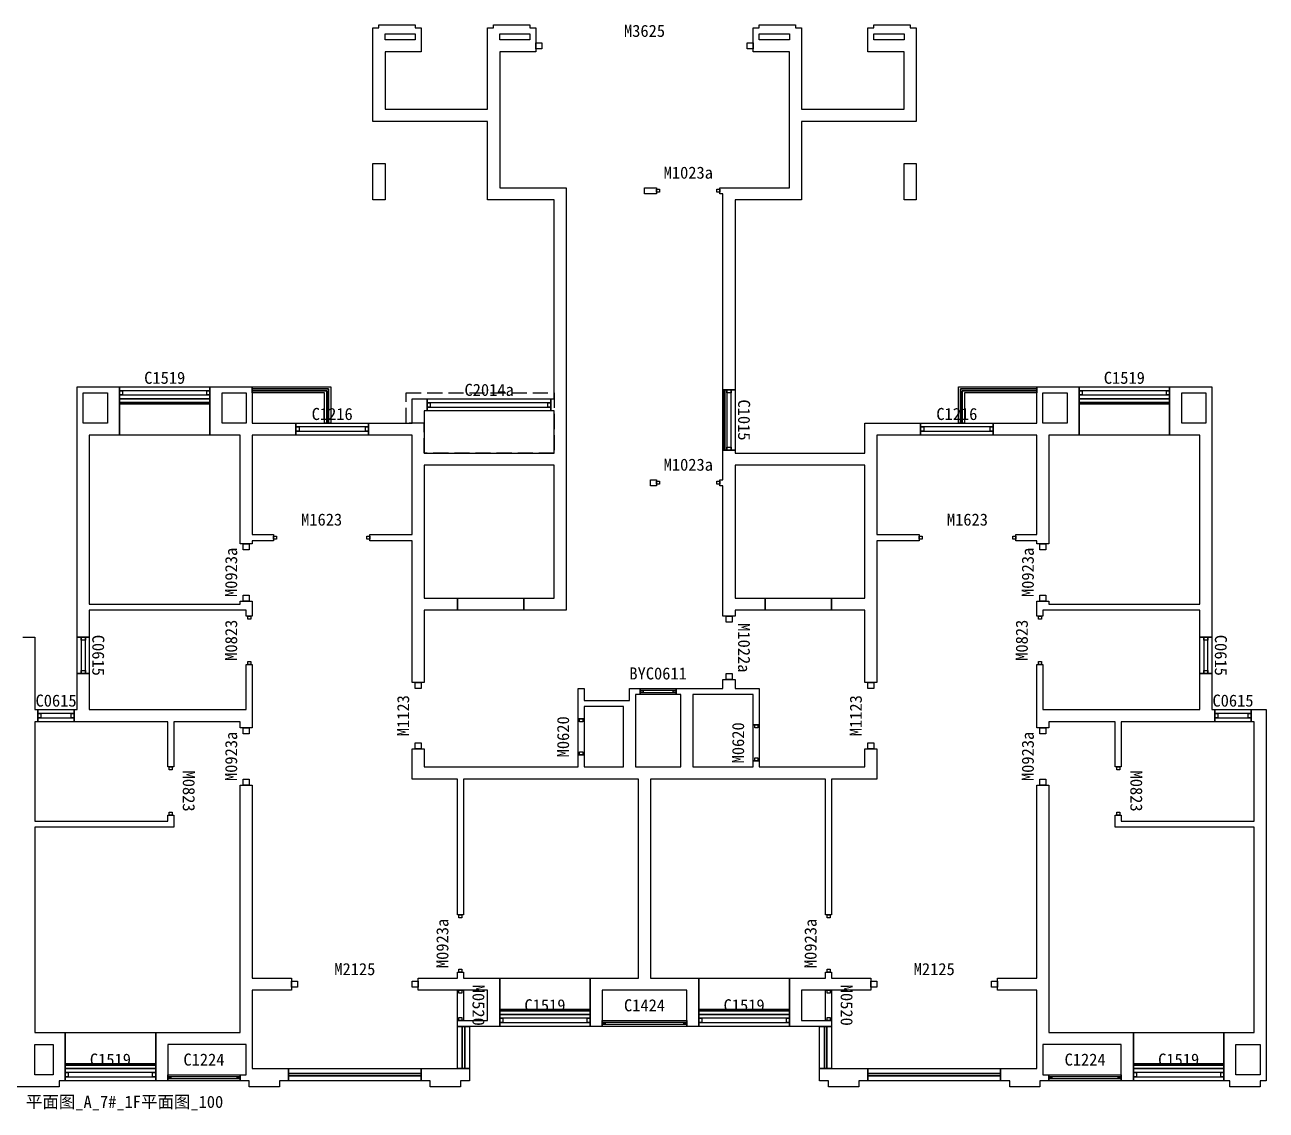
# Model space of a CAD drawing. Extents: x -300 to 40800, y -588 to 17400.
# Drawn here: x 20232 to 40800, y -588 to 17400 of the extents above; entities that cross this region are included whole.
import ezdxf
from ezdxf.enums import TextEntityAlignment as Align

# ---------------------------------------------------------------- set-up
doc = ezdxf.new("R2010")
doc.units = 0
doc.header["$LTSCALE"] = 1000
doc.header["$MEASUREMENT"] = 0
doc.linetypes.add('DASH', pattern=[0.35, 0.25, -0.1])
doc.layers.get('DEFPOINTS').update_dxf_attribs({"color": 8, "linetype": 'CONTINUOUS'})
for name, color, linetype in [('AE-FLOR', 151, 'CONTINUOUS'), ('AE-HDWR', 8, 'CONTINUOUS'), ('AE-WALL', 255, 'CONTINUOUS'), ('AE-WIND', 11, 'CONTINUOUS')]:
    doc.layers.add(name, color=color, linetype=linetype)
doc.styles.get("Standard").update_dxf_attribs({"font": 'Stfangso_1.ttf', "width": 0.7})

msp = doc.modelspace()

# ---------------------------------------------------------------- linework, layer by layer
at = {"layer": 'AE-FLOR', "linetype": 'Continuous'}
for points in [[(21800, 11400), (23300, 11400), (23300, 11335), (21800, 11335)], [(21800, 11400), (23300, 11400), (23300, 11335), (21800, 11335)], [(21800, 11400), (23300, 11400), (23300, 11335), (21800, 11335)], [(21800, 11400), (23300, 11400), (23300, 11335), (21800, 11335)], [(21800, 11400), (23300, 11400), (23300, 11335), (21800, 11335)], [(25265, 11365), (24000, 11365), (24000, 11400), (25300, 11400), (25300, 10800), (25265, 10800)], [(25265, 11365), (24000, 11365), (24000, 11400), (25300, 11400), (25300, 10800), (25265, 10800)], [(25265, 11365), (24000, 11365), (24000, 11400), (25300, 11400), (25300, 10800), (25265, 10800)], [(25265, 11365), (24000, 11365), (24000, 11400), (25300, 11400), (25300, 10800), (25265, 10800)], [(25265, 11365), (24000, 11365), (24000, 11400), (25300, 11400), (25300, 10800), (25265, 10800)], [(25200, 11300), (24000, 11300), (24000, 11335), (25235, 11335), (25235, 10800), (25200, 10800)], [(25200, 11300), (24000, 11300), (24000, 11335), (25235, 11335), (25235, 10800), (25200, 10800)], [(25200, 11300), (24000, 11300), (24000, 11335), (25235, 11335), (25235, 10800), (25200, 10800)], [(25200, 11300), (24000, 11300), (24000, 11335), (25235, 11335), (25235, 10800), (25200, 10800)], [(25200, 11300), (24000, 11300), (24000, 11335), (25235, 11335), (25235, 10800), (25200, 10800)], [(31800, 11350), (31810, 11350), (31810, 10350), (31800, 10350)], [(31830, 11350), (31865, 11350), (31865, 10350), (31830, 10350)], [(31935, 11350), (32000, 11350), (32000, 10350), (31935, 10350)], [(35700, 11400), (37000, 11400), (37000, 11365), (35735, 11365), (35735, 10800), (35700, 10800)], [(35700, 11400), (37000, 11400), (37000, 11365), (35735, 11365), (35735, 10800), (35700, 10800)], [(35700, 11400), (37000, 11400), (37000, 11365), (35735, 11365), (35735, 10800), (35700, 10800)], [(35700, 11400), (37000, 11400), (37000, 11365), (35735, 11365), (35735, 10800), (35700, 10800)], [(35700, 11400), (37000, 11400), (37000, 11365), (35735, 11365), (35735, 10800), (35700, 10800)], [(35765, 11335), (37000, 11335), (37000, 11300), (35800, 11300), (35800, 10800), (35765, 10800)], [(35765, 11335), (37000, 11335), (37000, 11300), (35800, 11300), (35800, 10800), (35765, 10800)], [(35765, 11335), (37000, 11335), (37000, 11300), (35800, 11300), (35800, 10800), (35765, 10800)], [(35765, 11335), (37000, 11335), (37000, 11300), (35800, 11300), (35800, 10800), (35765, 10800)], [(35765, 11335), (37000, 11335), (37000, 11300), (35800, 11300), (35800, 10800), (35765, 10800)], [(37700, 11400), (39200, 11400), (39200, 11335), (37700, 11335)], [(37700, 11400), (39200, 11400), (39200, 11335), (37700, 11335)], [(37700, 11400), (39200, 11400), (39200, 11335), (37700, 11335)], [(37700, 11400), (39200, 11400), (39200, 11335), (37700, 11335)], [(37700, 11400), (39200, 11400), (39200, 11335), (37700, 11335)], [(21800, 11265), (23300, 11265), (23300, 11200), (21800, 11200)], [(21800, 11265), (23300, 11265), (23300, 11200), (21800, 11200)], [(21800, 11265), (23300, 11265), (23300, 11200), (21800, 11200)], [(21800, 11265), (23300, 11265), (23300, 11200), (21800, 11200)], [(21800, 11265), (23300, 11265), (23300, 11200), (21800, 11200)], [(21800, 11200), (23300, 11200), (23300, 11140), (21800, 11140)], [(21800, 11200), (23300, 11200), (23300, 11140), (21800, 11140)], [(21800, 11200), (23300, 11200), (23300, 11140), (21800, 11140)], [(21800, 11200), (23300, 11200), (23300, 11140), (21800, 11140)], [(21800, 11200), (23300, 11200), (23300, 11140), (21800, 11140)], [(21800, 11120), (23300, 11120), (23300, 10600), (21800, 10600)], [(21800, 11120), (23300, 11120), (23300, 10600), (21800, 10600)], [(21800, 11120), (23300, 11120), (23300, 10600), (21800, 10600)], [(21800, 11120), (23300, 11120), (23300, 10600), (21800, 10600)], [(21800, 11120), (23300, 11120), (23300, 10600), (21800, 10600)], [(26900, 11200), (28950, 11200), (28950, 11135), (26900, 11135)], [(37700, 11265), (39200, 11265), (39200, 11200), (37700, 11200)], [(37700, 11265), (39200, 11265), (39200, 11200), (37700, 11200)], [(37700, 11265), (39200, 11265), (39200, 11200), (37700, 11200)], [(37700, 11265), (39200, 11265), (39200, 11200), (37700, 11200)], [(37700, 11265), (39200, 11265), (39200, 11200), (37700, 11200)], [(37700, 11200), (39200, 11200), (39200, 11140), (37700, 11140)], [(37700, 11200), (39200, 11200), (39200, 11140), (37700, 11140)], [(37700, 11200), (39200, 11200), (39200, 11140), (37700, 11140)], [(37700, 11200), (39200, 11200), (39200, 11140), (37700, 11140)], [(37700, 11200), (39200, 11200), (39200, 11140), (37700, 11140)], [(37700, 11120), (39200, 11120), (39200, 10600), (37700, 10600)], [(37700, 11120), (39200, 11120), (39200, 10600), (37700, 10600)], [(37700, 11120), (39200, 11120), (39200, 10600), (37700, 10600)], [(37700, 11120), (39200, 11120), (39200, 10600), (37700, 10600)], [(37700, 11120), (39200, 11120), (39200, 10600), (37700, 10600)], [(26900, 11065), (28950, 11065), (28950, 11000), (26900, 11000)], [(24725, 10800), (25925, 10800), (25925, 10735), (24725, 10735)], [(35075, 10800), (36275, 10800), (36275, 10735), (35075, 10735)], [(24725, 10665), (25925, 10665), (25925, 10600), (24725, 10600)], [(35075, 10665), (36275, 10665), (36275, 10600), (35075, 10600)], [(27400, 7900), (28500, 7900), (28500, 7700), (27400, 7700)], [(32500, 7900), (33600, 7900), (33600, 7700), (32500, 7700)], [(21100, 7250), (21165, 7250), (21165, 6650), (21100, 6650)], [(21235, 7250), (21300, 7250), (21300, 6650), (21235, 6650)], [(39700, 7250), (39765, 7250), (39765, 6650), (39700, 6650)], [(39835, 7250), (39900, 7250), (39900, 6650), (39835, 6650)], [(30425, 6400), (31025, 6400), (31025, 6365), (30425, 6365)], [(30425, 6335), (31025, 6335), (31025, 6300), (30425, 6300)], [(20450, 6050), (21050, 6050), (21050, 5985), (20450, 5985)], [(39950, 6050), (40550, 6050), (40550, 5985), (39950, 5985)], [(20450, 5915), (21050, 5915), (21050, 5850), (20450, 5850)], [(29400, 5900), (29500, 5900), (29500, 5300), (29400, 5300)], [(32300, 5800), (32400, 5800), (32400, 5200), (32300, 5200)], [(39950, 5915), (40550, 5915), (40550, 5850), (39950, 5850)], [(28100, 1600), (29600, 1600), (29600, 1080), (28100, 1080)], [(28100, 1600), (29600, 1600), (29600, 1080), (28100, 1080)], [(28100, 1600), (29600, 1600), (29600, 1080), (28100, 1080)], [(28100, 1600), (29600, 1600), (29600, 1080), (28100, 1080)], [(28100, 1600), (29600, 1600), (29600, 1080), (28100, 1080)], [(31400, 1600), (32900, 1600), (32900, 1080), (31400, 1080)], [(31400, 1600), (32900, 1600), (32900, 1080), (31400, 1080)], [(31400, 1600), (32900, 1600), (32900, 1080), (31400, 1080)], [(31400, 1600), (32900, 1600), (32900, 1080), (31400, 1080)], [(31400, 1600), (32900, 1600), (32900, 1080), (31400, 1080)], [(27400, 1400), (27500, 1400), (27500, 900), (27400, 900)], [(33500, 1400), (33600, 1400), (33600, 900), (33500, 900)], [(28100, 1060), (29600, 1060), (29600, 1000), (28100, 1000)], [(28100, 1060), (29600, 1060), (29600, 1000), (28100, 1000)], [(28100, 1060), (29600, 1060), (29600, 1000), (28100, 1000)], [(28100, 1060), (29600, 1060), (29600, 1000), (28100, 1000)], [(28100, 1060), (29600, 1060), (29600, 1000), (28100, 1000)], [(31400, 1060), (32900, 1060), (32900, 1000), (31400, 1000)], [(31400, 1060), (32900, 1060), (32900, 1000), (31400, 1000)], [(31400, 1060), (32900, 1060), (32900, 1000), (31400, 1000)], [(31400, 1060), (32900, 1060), (32900, 1000), (31400, 1000)], [(31400, 1060), (32900, 1060), (32900, 1000), (31400, 1000)], [(28100, 1000), (29600, 1000), (29600, 935), (28100, 935)], [(28100, 1000), (29600, 1000), (29600, 935), (28100, 935)], [(28100, 1000), (29600, 1000), (29600, 935), (28100, 935)], [(28100, 1000), (29600, 1000), (29600, 935), (28100, 935)], [(28100, 1000), (29600, 1000), (29600, 935), (28100, 935)], [(28100, 865), (29600, 865), (29600, 800), (28100, 800)], [(28100, 865), (29600, 865), (29600, 800), (28100, 800)], [(28100, 865), (29600, 865), (29600, 800), (28100, 800)], [(28100, 865), (29600, 865), (29600, 800), (28100, 800)], [(28100, 865), (29600, 865), (29600, 800), (28100, 800)], [(29800, 900), (31200, 900), (31200, 865), (29800, 865)], [(29800, 900), (31200, 900), (31200, 865), (29800, 865)], [(29800, 900), (31200, 900), (31200, 865), (29800, 865)], [(29800, 900), (31200, 900), (31200, 865), (29800, 865)], [(29800, 900), (31200, 900), (31200, 865), (29800, 865)], [(29800, 835), (31200, 835), (31200, 800), (29800, 800)], [(29800, 835), (31200, 835), (31200, 800), (29800, 800)], [(29800, 835), (31200, 835), (31200, 800), (29800, 800)], [(29800, 835), (31200, 835), (31200, 800), (29800, 800)], [(29800, 835), (31200, 835), (31200, 800), (29800, 800)], [(31400, 1000), (32900, 1000), (32900, 935), (31400, 935)], [(31400, 1000), (32900, 1000), (32900, 935), (31400, 935)], [(31400, 1000), (32900, 1000), (32900, 935), (31400, 935)], [(31400, 1000), (32900, 1000), (32900, 935), (31400, 935)], [(31400, 1000), (32900, 1000), (32900, 935), (31400, 935)], [(31400, 865), (32900, 865), (32900, 800), (31400, 800)], [(31400, 865), (32900, 865), (32900, 800), (31400, 800)], [(31400, 865), (32900, 865), (32900, 800), (31400, 800)], [(31400, 865), (32900, 865), (32900, 800), (31400, 800)], [(31400, 865), (32900, 865), (32900, 800), (31400, 800)], [(20900, 700), (22400, 700), (22400, 180), (20900, 180)], [(20900, 700), (22400, 700), (22400, 180), (20900, 180)], [(20900, 700), (22400, 700), (22400, 180), (20900, 180)], [(20900, 700), (22400, 700), (22400, 180), (20900, 180)], [(20900, 700), (22400, 700), (22400, 180), (20900, 180)], [(27400, 800), (27480, 800), (27480, 100), (27400, 100)], [(27400, 800), (27480, 800), (27480, 100), (27400, 100)], [(27520, 800), (27600, 800), (27600, 100), (27520, 100)], [(27520, 800), (27600, 800), (27600, 100), (27520, 100)], [(33400, 800), (33480, 800), (33480, 100), (33400, 100)], [(33400, 800), (33480, 800), (33480, 100), (33400, 100)], [(33520, 800), (33600, 800), (33600, 100), (33520, 100)], [(33520, 800), (33600, 800), (33600, 100), (33520, 100)], [(38600, 700), (40100, 700), (40100, 180), (38600, 180)], [(38600, 700), (40100, 700), (40100, 180), (38600, 180)], [(38600, 700), (40100, 700), (40100, 180), (38600, 180)], [(38600, 700), (40100, 700), (40100, 180), (38600, 180)], [(38600, 700), (40100, 700), (40100, 180), (38600, 180)], [(20900, 160), (22400, 160), (22400, 100), (20900, 100)], [(20900, 160), (22400, 160), (22400, 100), (20900, 100)], [(20900, 160), (22400, 160), (22400, 100), (20900, 100)], [(20900, 160), (22400, 160), (22400, 100), (20900, 100)], [(20900, 160), (22400, 160), (22400, 100), (20900, 100)], [(20900, 100), (22400, 100), (22400, 35), (20900, 35)], [(20900, 100), (22400, 100), (22400, 35), (20900, 35)], [(20900, 100), (22400, 100), (22400, 35), (20900, 35)], [(20900, 100), (22400, 100), (22400, 35), (20900, 35)], [(20900, 100), (22400, 100), (22400, 35), (20900, 35)], [(22600, 0), (23800, 0), (23800, -35), (22600, -35)], [(22600, 0), (23800, 0), (23800, -35), (22600, -35)], [(22600, 0), (23800, 0), (23800, -35), (22600, -35)], [(22600, 0), (23800, 0), (23800, -35), (22600, -35)], [(22600, 0), (23800, 0), (23800, -35), (22600, -35)], [(24600, 100), (26800, 100), (26800, 20), (24600, 20)], [(24600, 100), (26800, 100), (26800, 20), (24600, 20)], [(24600, 100), (26800, 100), (26800, 20), (24600, 20)], [(24600, 100), (26800, 100), (26800, 20), (24600, 20)], [(24600, 100), (26800, 100), (26800, 20), (24600, 20)], [(34200, 100), (36400, 100), (36400, 20), (34200, 20)], [(34200, 100), (36400, 100), (36400, 20), (34200, 20)], [(34200, 100), (36400, 100), (36400, 20), (34200, 20)], [(34200, 100), (36400, 100), (36400, 20), (34200, 20)], [(34200, 100), (36400, 100), (36400, 20), (34200, 20)], [(37200, 0), (38400, 0), (38400, -35), (37200, -35)], [(37200, 0), (38400, 0), (38400, -35), (37200, -35)], [(37200, 0), (38400, 0), (38400, -35), (37200, -35)], [(37200, 0), (38400, 0), (38400, -35), (37200, -35)], [(37200, 0), (38400, 0), (38400, -35), (37200, -35)], [(38600, 160), (40100, 160), (40100, 100), (38600, 100)], [(38600, 160), (40100, 160), (40100, 100), (38600, 100)], [(38600, 160), (40100, 160), (40100, 100), (38600, 100)], [(38600, 160), (40100, 160), (40100, 100), (38600, 100)], [(38600, 160), (40100, 160), (40100, 100), (38600, 100)], [(38600, 100), (40100, 100), (40100, 35), (38600, 35)], [(38600, 100), (40100, 100), (40100, 35), (38600, 35)], [(38600, 100), (40100, 100), (40100, 35), (38600, 35)], [(38600, 100), (40100, 100), (40100, 35), (38600, 35)], [(38600, 100), (40100, 100), (40100, 35), (38600, 35)], [(20900, -35), (22400, -35), (22400, -100), (20900, -100)], [(20900, -35), (22400, -35), (22400, -100), (20900, -100)], [(20900, -35), (22400, -35), (22400, -100), (20900, -100)], [(20900, -35), (22400, -35), (22400, -100), (20900, -100)], [(20900, -35), (22400, -35), (22400, -100), (20900, -100)], [(22600, -65), (23800, -65), (23800, -100), (22600, -100)], [(22600, -65), (23800, -65), (23800, -100), (22600, -100)], [(22600, -65), (23800, -65), (23800, -100), (22600, -100)], [(22600, -65), (23800, -65), (23800, -100), (22600, -100)], [(22600, -65), (23800, -65), (23800, -100), (22600, -100)], [(24600, -20), (26800, -20), (26800, -100), (24600, -100)], [(24600, -20), (26800, -20), (26800, -100), (24600, -100)], [(24600, -20), (26800, -20), (26800, -100), (24600, -100)], [(24600, -20), (26800, -20), (26800, -100), (24600, -100)], [(24600, -20), (26800, -20), (26800, -100), (24600, -100)], [(34200, -20), (36400, -20), (36400, -100), (34200, -100)], [(34200, -20), (36400, -20), (36400, -100), (34200, -100)], [(34200, -20), (36400, -20), (36400, -100), (34200, -100)], [(34200, -20), (36400, -20), (36400, -100), (34200, -100)], [(34200, -20), (36400, -20), (36400, -100), (34200, -100)], [(37200, -65), (38400, -65), (38400, -100), (37200, -100)], [(37200, -65), (38400, -65), (38400, -100), (37200, -100)], [(37200, -65), (38400, -65), (38400, -100), (37200, -100)], [(37200, -65), (38400, -65), (38400, -100), (37200, -100)], [(37200, -65), (38400, -65), (38400, -100), (37200, -100)], [(38600, -35), (40100, -35), (40100, -100), (38600, -100)], [(38600, -35), (40100, -35), (40100, -100), (38600, -100)], [(38600, -35), (40100, -35), (40100, -100), (38600, -100)], [(38600, -35), (40100, -35), (40100, -100), (38600, -100)], [(38600, -35), (40100, -35), (40100, -100), (38600, -100)]]:
    msp.add_lwpolyline(points, close=True, dxfattribs=at)
at = {"layer": 'AE-FLOR', "linetype": 'DASH'}
msp.add_lwpolyline([(26850, 10800), (26550, 10800), (26550, 11300), (29000, 11300), (29000, 10300), (26850, 10300)], close=True, dxfattribs=at)
msp.add_lwpolyline([(26850, 10800), (26550, 10800), (26550, 11300), (29000, 11300), (29000, 10300), (26850, 10300)], close=True, dxfattribs=at)
msp.add_lwpolyline([(26850, 10800), (26550, 10800), (26550, 11300), (29000, 11300), (29000, 10300), (26850, 10300)], close=True, dxfattribs=at)
msp.add_lwpolyline([(26850, 10800), (26550, 10800), (26550, 11300), (29000, 11300), (29000, 10300), (26850, 10300)], close=True, dxfattribs=at)
msp.add_lwpolyline([(26850, 10800), (26550, 10800), (26550, 11300), (29000, 11300), (29000, 10300), (26850, 10300)], close=True, dxfattribs=at)
msp.add_lwpolyline([(26850, 10800), (26550, 10800), (26550, 11300), (29000, 11300), (29000, 10300), (26850, 10300)], close=True, dxfattribs=at)
at = {"layer": 'AE-HDWR', "linetype": 'Continuous'}
for points in [[(25235, 11335), (24000, 11335), (24000, 11365), (25265, 11365), (25265, 10800), (25235, 10800)], [(31810, 11350), (31830, 11350), (31830, 10350), (31810, 10350)], [(35735, 11365), (37000, 11365), (37000, 11335), (35765, 11335), (35765, 10800), (35735, 10800)], [(21800, 11140), (23300, 11140), (23300, 11120), (21800, 11120)], [(37700, 11140), (39200, 11140), (39200, 11120), (37700, 11120)], [(28100, 1080), (29600, 1080), (29600, 1060), (28100, 1060)], [(31400, 1080), (32900, 1080), (32900, 1060), (31400, 1060)], [(27480, 800), (27520, 800), (27520, 100), (27480, 100)], [(33480, 800), (33520, 800), (33520, 100), (33480, 100)], [(20900, 180), (22400, 180), (22400, 160), (20900, 160)], [(24600, 20), (26800, 20), (26800, -20), (24600, -20)], [(34200, 20), (36400, 20), (36400, -20), (34200, -20)], [(38600, 180), (40100, 180), (40100, 160), (38600, 160)]]:
    msp.add_lwpolyline(points, close=True, dxfattribs=at)
at = {"layer": 'AE-WALL', "linetype": 'Continuous'}
for points in [[(26650, 8850), (25950, 8850), (25950, 8950), (26650, 8950), (26650, 10600), (25925, 10600), (25925, 10800), (26650, 10800), (26650, 11200), (26900, 11200), (26900, 11000), (26850, 11000), (26850, 10300), (29000, 10300), (29000, 11000), (28950, 11000), (28950, 11200), (29000, 11200), (29000, 14500), (27900, 14500), (27900, 15800), (26000, 15800), (26000, 17350), (26100, 17350), (26100, 17400), (26700, 17400), (26700, 17350), (26800, 17350), (26800, 16950), (26200, 16950), (26200, 16000), (27900, 16000), (27900, 17350), (28000, 17350), (28000, 17400), (28600, 17400), (28600, 17350), (28700, 17350), (28700, 16950), (28100, 16950), (28100, 14700), (29200, 14700), (29200, 7700), (28500, 7700), (28500, 7900), (29000, 7900), (29000, 10100), (26850, 10100), (26850, 7900), (27400, 7900), (27400, 7700), (26850, 7700), (26850, 6500), (26650, 6500)], [(31800, 14600), (31750, 14600), (31750, 14700), (32900, 14700), (32900, 16950), (32300, 16950), (32300, 17350), (32400, 17350), (32400, 17400), (33000, 17400), (33000, 17350), (33100, 17350), (33100, 16000), (34800, 16000), (34800, 16950), (34200, 16950), (34200, 17350), (34300, 17350), (34300, 17400), (34900, 17400), (34900, 17350), (35000, 17350), (35000, 15800), (33100, 15800), (33100, 14500), (32000, 14500), (32000, 11350), (31800, 11350)], [(26200, 17250), (26700, 17250), (26700, 17150), (26200, 17150)], [(28100, 17250), (28600, 17250), (28600, 17150), (28100, 17150)], [(32400, 17250), (32900, 17250), (32900, 17150), (32400, 17150)], [(34300, 17250), (34800, 17250), (34800, 17150), (34300, 17150)], [(26000, 15100), (26200, 15100), (26200, 14500), (26000, 14500)], [(34800, 15100), (35000, 15100), (35000, 14500), (34800, 14500)], [(30500, 14700), (30700, 14700), (30700, 14600), (30500, 14600)], [(21100, 11400), (21800, 11400), (21800, 10600), (21300, 10600), (21300, 7800), (23800, 7800), (23800, 7850), (24000, 7850), (24000, 7600), (23900, 7600), (23900, 7700), (21300, 7700), (21300, 7250), (21100, 7250)], [(23800, 10600), (23300, 10600), (23300, 11400), (24000, 11400), (24000, 10800), (24725, 10800), (24725, 10600), (24000, 10600), (24000, 8950), (24350, 8950), (24350, 8850), (24000, 8850), (24000, 8800), (23800, 8800)], [(37000, 8850), (36650, 8850), (36650, 8950), (37000, 8950), (37000, 10600), (36275, 10600), (36275, 10800), (37000, 10800), (37000, 11400), (37700, 11400), (37700, 10600), (37200, 10600), (37200, 8800), (37000, 8800)], [(39700, 7700), (37100, 7700), (37100, 7600), (37000, 7600), (37000, 7850), (37200, 7850), (37200, 7800), (39700, 7800), (39700, 10600), (39200, 10600), (39200, 11400), (39900, 11400), (39900, 7250), (39700, 7250)], [(21200, 11300), (21600, 11300), (21600, 10800), (21200, 10800)], [(23500, 11300), (23900, 11300), (23900, 10800), (23500, 10800)], [(37100, 11300), (37500, 11300), (37500, 10800), (37100, 10800)], [(39400, 11300), (39800, 11300), (39800, 10800), (39400, 10800)], [(34150, 7700), (33600, 7700), (33600, 7900), (34150, 7900), (34150, 10100), (32000, 10100), (32000, 7900), (32500, 7900), (32500, 7700), (32000, 7700), (32000, 7600), (31800, 7600), (31800, 9760), (31750, 9760), (31750, 9860), (31800, 9860), (31800, 10350), (32000, 10350), (32000, 10300), (34150, 10300), (34150, 10800), (35075, 10800), (35075, 10600), (34350, 10600), (34350, 8950), (35050, 8950), (35050, 8850), (34350, 8850), (34350, 6500), (34150, 6500)], [(30600, 9860), (30700, 9860), (30700, 9760), (30600, 9760)], [(22600, 5850), (21050, 5850), (21050, 6050), (21100, 6050), (21100, 6650), (21300, 6650), (21300, 6050), (23900, 6050), (23900, 6800), (24000, 6800), (24000, 5750), (23800, 5750), (23800, 5850), (22700, 5850), (22700, 5100), (22600, 5100)], [(38300, 5850), (37200, 5850), (37200, 5750), (37000, 5750), (37000, 6800), (37100, 6800), (37100, 6050), (39700, 6050), (39700, 6650), (39900, 6650), (39900, 6050), (39950, 6050), (39950, 5850), (38400, 5850), (38400, 5100), (38300, 5100)], [(31200, 1400), (29800, 1400), (29800, 800), (29600, 800), (29600, 1600), (30400, 1600), (30400, 4900), (27500, 4900), (27500, 2650), (27400, 2650), (27400, 4900), (26650, 4900), (26650, 5400), (26850, 5400), (26850, 5100), (29400, 5100), (29400, 5300), (29500, 5300), (29500, 5100), (30150, 5100), (30150, 6100), (29500, 6100), (29500, 5900), (29400, 5900), (29400, 6400), (29500, 6400), (29500, 6200), (30250, 6200), (30250, 6400), (30425, 6400), (30425, 6300), (30350, 6300), (30350, 5100), (31100, 5100), (31100, 6300), (31025, 6300), (31025, 6400), (31800, 6400), (31800, 6550), (32000, 6550), (32000, 6400), (32400, 6400), (32400, 5800), (32300, 5800), (32300, 6300), (31300, 6300), (31300, 5100), (32300, 5100), (32300, 5200), (32400, 5200), (32400, 5100), (34150, 5100), (34150, 5400), (34350, 5400), (34350, 4900), (33600, 4900), (33600, 2650), (33500, 2650), (33500, 4900), (30600, 4900), (30600, 1600), (31400, 1600), (31400, 800), (31200, 800)], [(40200, -100), (40100, -100), (40100, 700), (40600, 700), (40600, 4100), (38300, 4100), (38300, 4300), (38400, 4300), (38400, 4200), (40600, 4200), (40600, 5850), (40550, 5850), (40550, 6050), (40800, 6050), (40800, -100), (40700, -100), (40700, -200), (40200, -200)], [(23950, -100), (23800, -100), (23800, 0), (23900, 0), (23900, 500), (22600, 500), (22600, -100), (22400, -100), (22400, 700), (23800, 700), (23800, 4800), (24000, 4800), (24000, 1600), (24650, 1600), (24650, 1400), (24000, 1400), (24000, 100), (24600, 100), (24600, -100), (24450, -100), (24450, -200), (23950, -200)], [(36550, -100), (36400, -100), (36400, 100), (37000, 100), (37000, 1400), (36350, 1400), (36350, 1600), (37000, 1600), (37000, 4800), (37200, 4800), (37200, 700), (38600, 700), (38600, -100), (38400, -100), (38400, 500), (37100, 500), (37100, 0), (37200, 0), (37200, -100), (37050, -100), (37050, -200), (36550, -200)], [(27400, 900), (27900, 900), (27900, 1400), (26750, 1400), (26750, 1600), (27400, 1600), (27400, 1700), (27500, 1700), (27500, 1600), (28100, 1600), (28100, 800), (27400, 800)], [(32900, 1600), (33500, 1600), (33500, 1700), (33600, 1700), (33600, 1600), (34250, 1600), (34250, 1400), (33100, 1400), (33100, 900), (33600, 900), (33600, 800), (32900, 800)], [(20400, 500), (20700, 500), (20700, 0), (20400, 0)], [(40300, 500), (40700, 500), (40700, 0), (40300, 0)], [(26950, -100), (26800, -100), (26800, 100), (27600, 100), (27600, -100), (27450, -100), (27450, -200), (26950, -200)], [(33550, -100), (33400, -100), (33400, 100), (34200, 100), (34200, -100), (34050, -100), (34050, -200), (33550, -200)]]:
    msp.add_lwpolyline(points, close=True, dxfattribs=at)
msp.add_lwpolyline([(20200, 7250), (20400, 7250), (20400, 6050), (20450, 6050), (20450, 5850), (20400, 5850), (20400, 4200), (22600, 4200), (22600, 4300), (22700, 4300), (22700, 4100), (20400, 4100), (20400, 700), (20900, 700), (20900, -100), (20800, -100), (20800, -200), (19800, -200)], dxfattribs=at)
at = {"layer": 'AE-WIND', "linetype": 'Continuous'}
for points in [[(21800, 11400), (23300, 11400), (23300, 11335), (21800, 11335)], [(21800, 11400), (23300, 11400), (23300, 11335), (21800, 11335)], [(21800, 11335), (21850, 11335), (21850, 11265), (21800, 11265)], [(21800, 11335), (21850, 11335), (21850, 11265), (21800, 11265)], [(23250, 11335), (23300, 11335), (23300, 11265), (23250, 11265)], [(23250, 11335), (23300, 11335), (23300, 11265), (23250, 11265)], [(31800, 11350), (31865, 11350), (31865, 10350), (31800, 10350)], [(31800, 11350), (31865, 11350), (31865, 10350), (31800, 10350)], [(31865, 11350), (31935, 11350), (31935, 11300), (31865, 11300)], [(31865, 11350), (31935, 11350), (31935, 11300), (31865, 11300)], [(31935, 11350), (32000, 11350), (32000, 10350), (31935, 10350)], [(31935, 11350), (32000, 11350), (32000, 10350), (31935, 10350)], [(37700, 11400), (39200, 11400), (39200, 11335), (37700, 11335)], [(37700, 11400), (39200, 11400), (39200, 11335), (37700, 11335)], [(37700, 11335), (37750, 11335), (37750, 11265), (37700, 11265)], [(37700, 11335), (37750, 11335), (37750, 11265), (37700, 11265)], [(39150, 11335), (39200, 11335), (39200, 11265), (39150, 11265)], [(39150, 11335), (39200, 11335), (39200, 11265), (39150, 11265)], [(21800, 11265), (23300, 11265), (23300, 11200), (21800, 11200)], [(21800, 11265), (23300, 11265), (23300, 11200), (21800, 11200)], [(26900, 11200), (28950, 11200), (28950, 11135), (26900, 11135)], [(26900, 11200), (28950, 11200), (28950, 11135), (26900, 11135)], [(26900, 11135), (26950, 11135), (26950, 11065), (26900, 11065)], [(26900, 11135), (26950, 11135), (26950, 11065), (26900, 11065)], [(28900, 11135), (28950, 11135), (28950, 11065), (28900, 11065)], [(28900, 11135), (28950, 11135), (28950, 11065), (28900, 11065)], [(37700, 11265), (39200, 11265), (39200, 11200), (37700, 11200)], [(37700, 11265), (39200, 11265), (39200, 11200), (37700, 11200)], [(26900, 11065), (28950, 11065), (28950, 11000), (26900, 11000)], [(26900, 11065), (28950, 11065), (28950, 11000), (26900, 11000)], [(24725, 10800), (25925, 10800), (25925, 10735), (24725, 10735)], [(24725, 10800), (25925, 10800), (25925, 10735), (24725, 10735)], [(24725, 10735), (24775, 10735), (24775, 10665), (24725, 10665)], [(24725, 10735), (24775, 10735), (24775, 10665), (24725, 10665)], [(25875, 10735), (25925, 10735), (25925, 10665), (25875, 10665)], [(25875, 10735), (25925, 10735), (25925, 10665), (25875, 10665)], [(35075, 10800), (36275, 10800), (36275, 10735), (35075, 10735)], [(35075, 10800), (36275, 10800), (36275, 10735), (35075, 10735)], [(35075, 10735), (35125, 10735), (35125, 10665), (35075, 10665)], [(35075, 10735), (35125, 10735), (35125, 10665), (35075, 10665)], [(36225, 10735), (36275, 10735), (36275, 10665), (36225, 10665)], [(36225, 10735), (36275, 10735), (36275, 10665), (36225, 10665)], [(24725, 10665), (25925, 10665), (25925, 10600), (24725, 10600)], [(24725, 10665), (25925, 10665), (25925, 10600), (24725, 10600)], [(35075, 10665), (36275, 10665), (36275, 10600), (35075, 10600)], [(35075, 10665), (36275, 10665), (36275, 10600), (35075, 10600)], [(31865, 10400), (31935, 10400), (31935, 10350), (31865, 10350)], [(31865, 10400), (31935, 10400), (31935, 10350), (31865, 10350)], [(21100, 7250), (21165, 7250), (21165, 6650), (21100, 6650)], [(21100, 7250), (21165, 7250), (21165, 6650), (21100, 6650)], [(21165, 7250), (21235, 7250), (21235, 7200), (21165, 7200)], [(21165, 7250), (21235, 7250), (21235, 7200), (21165, 7200)], [(21235, 7250), (21300, 7250), (21300, 6650), (21235, 6650)], [(21235, 7250), (21300, 7250), (21300, 6650), (21235, 6650)], [(39700, 7250), (39765, 7250), (39765, 6650), (39700, 6650)], [(39700, 7250), (39765, 7250), (39765, 6650), (39700, 6650)], [(39765, 7250), (39835, 7250), (39835, 7200), (39765, 7200)], [(39765, 7250), (39835, 7250), (39835, 7200), (39765, 7200)], [(39835, 7250), (39900, 7250), (39900, 6650), (39835, 6650)], [(39835, 7250), (39900, 7250), (39900, 6650), (39835, 6650)], [(21165, 6700), (21235, 6700), (21235, 6650), (21165, 6650)], [(21165, 6700), (21235, 6700), (21235, 6650), (21165, 6650)], [(39765, 6700), (39835, 6700), (39835, 6650), (39765, 6650)], [(39765, 6700), (39835, 6700), (39835, 6650), (39765, 6650)], [(30425, 6400), (31025, 6400), (31025, 6365), (30425, 6365)], [(30425, 6400), (31025, 6400), (31025, 6365), (30425, 6365)], [(30425, 6365), (30475, 6365), (30475, 6335), (30425, 6335)], [(30425, 6365), (30475, 6365), (30475, 6335), (30425, 6335)], [(30425, 6335), (31025, 6335), (31025, 6300), (30425, 6300)], [(30425, 6335), (31025, 6335), (31025, 6300), (30425, 6300)], [(30975, 6365), (31025, 6365), (31025, 6335), (30975, 6335)], [(30975, 6365), (31025, 6365), (31025, 6335), (30975, 6335)], [(20450, 6050), (21050, 6050), (21050, 5985), (20450, 5985)], [(20450, 6050), (21050, 6050), (21050, 5985), (20450, 5985)], [(20450, 5985), (20500, 5985), (20500, 5915), (20450, 5915)], [(20450, 5985), (20500, 5985), (20500, 5915), (20450, 5915)], [(21000, 5985), (21050, 5985), (21050, 5915), (21000, 5915)], [(21000, 5985), (21050, 5985), (21050, 5915), (21000, 5915)], [(39950, 6050), (40550, 6050), (40550, 5985), (39950, 5985)], [(39950, 6050), (40550, 6050), (40550, 5985), (39950, 5985)], [(39950, 5985), (40000, 5985), (40000, 5915), (39950, 5915)], [(39950, 5985), (40000, 5985), (40000, 5915), (39950, 5915)], [(40500, 5985), (40550, 5985), (40550, 5915), (40500, 5915)], [(40500, 5985), (40550, 5985), (40550, 5915), (40500, 5915)], [(20450, 5915), (21050, 5915), (21050, 5850), (20450, 5850)], [(20450, 5915), (21050, 5915), (21050, 5850), (20450, 5850)], [(39950, 5915), (40550, 5915), (40550, 5850), (39950, 5850)], [(39950, 5915), (40550, 5915), (40550, 5850), (39950, 5850)], [(28100, 1000), (29600, 1000), (29600, 935), (28100, 935)], [(28100, 1000), (29600, 1000), (29600, 935), (28100, 935)], [(28100, 935), (28150, 935), (28150, 865), (28100, 865)], [(28100, 935), (28150, 935), (28150, 865), (28100, 865)], [(28100, 865), (29600, 865), (29600, 800), (28100, 800)], [(28100, 865), (29600, 865), (29600, 800), (28100, 800)], [(29550, 935), (29600, 935), (29600, 865), (29550, 865)], [(29550, 935), (29600, 935), (29600, 865), (29550, 865)], [(29800, 900), (31200, 900), (31200, 865), (29800, 865)], [(29800, 900), (31200, 900), (31200, 865), (29800, 865)], [(29800, 865), (29850, 865), (29850, 835), (29800, 835)], [(29800, 865), (29850, 865), (29850, 835), (29800, 835)], [(29800, 835), (31200, 835), (31200, 800), (29800, 800)], [(29800, 835), (31200, 835), (31200, 800), (29800, 800)], [(31150, 865), (31200, 865), (31200, 835), (31150, 835)], [(31150, 865), (31200, 865), (31200, 835), (31150, 835)], [(31400, 1000), (32900, 1000), (32900, 935), (31400, 935)], [(31400, 1000), (32900, 1000), (32900, 935), (31400, 935)], [(31400, 935), (31450, 935), (31450, 865), (31400, 865)], [(31400, 935), (31450, 935), (31450, 865), (31400, 865)], [(31400, 865), (32900, 865), (32900, 800), (31400, 800)], [(31400, 865), (32900, 865), (32900, 800), (31400, 800)], [(32850, 935), (32900, 935), (32900, 865), (32850, 865)], [(32850, 935), (32900, 935), (32900, 865), (32850, 865)], [(20900, 100), (22400, 100), (22400, 35), (20900, 35)], [(20900, 100), (22400, 100), (22400, 35), (20900, 35)], [(20900, 35), (20950, 35), (20950, -35), (20900, -35)], [(20900, 35), (20950, 35), (20950, -35), (20900, -35)], [(22350, 35), (22400, 35), (22400, -35), (22350, -35)], [(22350, 35), (22400, 35), (22400, -35), (22350, -35)], [(22600, 0), (23800, 0), (23800, -35), (22600, -35)], [(22600, 0), (23800, 0), (23800, -35), (22600, -35)], [(37200, 0), (38400, 0), (38400, -35), (37200, -35)], [(37200, 0), (38400, 0), (38400, -35), (37200, -35)], [(38600, 100), (40100, 100), (40100, 35), (38600, 35)], [(38600, 100), (40100, 100), (40100, 35), (38600, 35)], [(38600, 35), (38650, 35), (38650, -35), (38600, -35)], [(38600, 35), (38650, 35), (38650, -35), (38600, -35)], [(40050, 35), (40100, 35), (40100, -35), (40050, -35)], [(40050, 35), (40100, 35), (40100, -35), (40050, -35)], [(20900, -35), (22400, -35), (22400, -100), (20900, -100)], [(20900, -35), (22400, -35), (22400, -100), (20900, -100)], [(22600, -35), (22650, -35), (22650, -65), (22600, -65)], [(22600, -35), (22650, -35), (22650, -65), (22600, -65)], [(22600, -65), (23800, -65), (23800, -100), (22600, -100)], [(22600, -65), (23800, -65), (23800, -100), (22600, -100)], [(23750, -35), (23800, -35), (23800, -65), (23750, -65)], [(23750, -35), (23800, -35), (23800, -65), (23750, -65)], [(37200, -35), (37250, -35), (37250, -65), (37200, -65)], [(37200, -35), (37250, -35), (37250, -65), (37200, -65)], [(37200, -65), (38400, -65), (38400, -100), (37200, -100)], [(37200, -65), (38400, -65), (38400, -100), (37200, -100)], [(38350, -35), (38400, -35), (38400, -65), (38350, -65)], [(38350, -35), (38400, -35), (38400, -65), (38350, -65)], [(38600, -35), (40100, -35), (40100, -100), (38600, -100)], [(38600, -35), (40100, -35), (40100, -100), (38600, -100)]]:
    msp.add_lwpolyline(points, close=True, dxfattribs=at)
at = {"layer": 'DEFPOINTS', "linetype": 'Continuous'}
for points in [[(28700, 17100), (28800, 17100), (28800, 17000), (28700, 17000)], [(28700, 17100), (28800, 17100), (28800, 17000), (28700, 17000)], [(32200, 17100), (32300, 17100), (32300, 17000), (32200, 17000)], [(32200, 17100), (32300, 17100), (32300, 17000), (32200, 17000)], [(30700, 14675), (30750, 14675), (30750, 14625), (30700, 14625)], [(30700, 14675), (30750, 14675), (30750, 14625), (30700, 14625)], [(31700, 14675), (31750, 14675), (31750, 14625), (31700, 14625)], [(31700, 14675), (31750, 14675), (31750, 14625), (31700, 14625)], [(30700, 9835), (30750, 9835), (30750, 9785), (30700, 9785)], [(30700, 9835), (30750, 9835), (30750, 9785), (30700, 9785)], [(31700, 9835), (31750, 9835), (31750, 9785), (31700, 9785)], [(31700, 9835), (31750, 9835), (31750, 9785), (31700, 9785)], [(24350, 8925), (24400, 8925), (24400, 8875), (24350, 8875)], [(24350, 8925), (24400, 8925), (24400, 8875), (24350, 8875)], [(25900, 8925), (25950, 8925), (25950, 8875), (25900, 8875)], [(25900, 8925), (25950, 8925), (25950, 8875), (25900, 8875)], [(35050, 8925), (35100, 8925), (35100, 8875), (35050, 8875)], [(35050, 8925), (35100, 8925), (35100, 8875), (35050, 8875)], [(36600, 8925), (36650, 8925), (36650, 8875), (36600, 8875)], [(36600, 8925), (36650, 8925), (36650, 8875), (36600, 8875)], [(23850, 8800), (23950, 8800), (23950, 8700), (23850, 8700)], [(23850, 8800), (23950, 8800), (23950, 8700), (23850, 8700)], [(37050, 8800), (37150, 8800), (37150, 8700), (37050, 8700)], [(37050, 8800), (37150, 8800), (37150, 8700), (37050, 8700)], [(23850, 7950), (23950, 7950), (23950, 7850), (23850, 7850)], [(23850, 7950), (23950, 7950), (23950, 7850), (23850, 7850)], [(37050, 7950), (37150, 7950), (37150, 7850), (37050, 7850)], [(37050, 7950), (37150, 7950), (37150, 7850), (37050, 7850)], [(23925, 7600), (23975, 7600), (23975, 7550), (23925, 7550)], [(23925, 7600), (23975, 7600), (23975, 7550), (23925, 7550)], [(31850, 7600), (31950, 7600), (31950, 7500), (31850, 7500)], [(31850, 7600), (31950, 7600), (31950, 7500), (31850, 7500)], [(37025, 7600), (37075, 7600), (37075, 7550), (37025, 7550)], [(37025, 7600), (37075, 7600), (37075, 7550), (37025, 7550)], [(23925, 6850), (23975, 6850), (23975, 6800), (23925, 6800)], [(23925, 6850), (23975, 6850), (23975, 6800), (23925, 6800)], [(37025, 6850), (37075, 6850), (37075, 6800), (37025, 6800)], [(37025, 6850), (37075, 6850), (37075, 6800), (37025, 6800)], [(31850, 6650), (31950, 6650), (31950, 6550), (31850, 6550)], [(31850, 6650), (31950, 6650), (31950, 6550), (31850, 6550)], [(26700, 6500), (26800, 6500), (26800, 6400), (26700, 6400)], [(26700, 6500), (26800, 6500), (26800, 6400), (26700, 6400)], [(34200, 6500), (34300, 6500), (34300, 6400), (34200, 6400)], [(34200, 6500), (34300, 6500), (34300, 6400), (34200, 6400)], [(29425, 5900), (29475, 5900), (29475, 5850), (29425, 5850)], [(29425, 5900), (29475, 5900), (29475, 5850), (29425, 5850)], [(32325, 5800), (32375, 5800), (32375, 5750), (32325, 5750)], [(32325, 5800), (32375, 5800), (32375, 5750), (32325, 5750)], [(23850, 5750), (23950, 5750), (23950, 5650), (23850, 5650)], [(23850, 5750), (23950, 5750), (23950, 5650), (23850, 5650)], [(37050, 5750), (37150, 5750), (37150, 5650), (37050, 5650)], [(37050, 5750), (37150, 5750), (37150, 5650), (37050, 5650)], [(26700, 5500), (26800, 5500), (26800, 5400), (26700, 5400)], [(26700, 5500), (26800, 5500), (26800, 5400), (26700, 5400)], [(29425, 5350), (29475, 5350), (29475, 5300), (29425, 5300)], [(29425, 5350), (29475, 5350), (29475, 5300), (29425, 5300)], [(34200, 5500), (34300, 5500), (34300, 5400), (34200, 5400)], [(34200, 5500), (34300, 5500), (34300, 5400), (34200, 5400)], [(32325, 5250), (32375, 5250), (32375, 5200), (32325, 5200)], [(32325, 5250), (32375, 5250), (32375, 5200), (32325, 5200)], [(22625, 5100), (22675, 5100), (22675, 5050), (22625, 5050)], [(22625, 5100), (22675, 5100), (22675, 5050), (22625, 5050)], [(38325, 5100), (38375, 5100), (38375, 5050), (38325, 5050)], [(38325, 5100), (38375, 5100), (38375, 5050), (38325, 5050)], [(23850, 4900), (23950, 4900), (23950, 4800), (23850, 4800)], [(23850, 4900), (23950, 4900), (23950, 4800), (23850, 4800)], [(37050, 4900), (37150, 4900), (37150, 4800), (37050, 4800)], [(37050, 4900), (37150, 4900), (37150, 4800), (37050, 4800)], [(22625, 4350), (22675, 4350), (22675, 4300), (22625, 4300)], [(22625, 4350), (22675, 4350), (22675, 4300), (22625, 4300)], [(38325, 4350), (38375, 4350), (38375, 4300), (38325, 4300)], [(38325, 4350), (38375, 4350), (38375, 4300), (38325, 4300)], [(27425, 2650), (27475, 2650), (27475, 2600), (27425, 2600)], [(27425, 2650), (27475, 2650), (27475, 2600), (27425, 2600)], [(33525, 2650), (33575, 2650), (33575, 2600), (33525, 2600)], [(33525, 2650), (33575, 2650), (33575, 2600), (33525, 2600)], [(27425, 1750), (27475, 1750), (27475, 1700), (27425, 1700)], [(27425, 1750), (27475, 1750), (27475, 1700), (27425, 1700)], [(33525, 1750), (33575, 1750), (33575, 1700), (33525, 1700)], [(33525, 1750), (33575, 1750), (33575, 1700), (33525, 1700)], [(24650, 1550), (24750, 1550), (24750, 1450), (24650, 1450)], [(24650, 1550), (24750, 1550), (24750, 1450), (24650, 1450)], [(26650, 1550), (26750, 1550), (26750, 1450), (26650, 1450)], [(26650, 1550), (26750, 1550), (26750, 1450), (26650, 1450)], [(34250, 1550), (34350, 1550), (34350, 1450), (34250, 1450)], [(34250, 1550), (34350, 1550), (34350, 1450), (34250, 1450)], [(36250, 1550), (36350, 1550), (36350, 1450), (36250, 1450)], [(36250, 1550), (36350, 1550), (36350, 1450), (36250, 1450)], [(27425, 1400), (27475, 1400), (27475, 1350), (27425, 1350)], [(27425, 1400), (27475, 1400), (27475, 1350), (27425, 1350)], [(33525, 1400), (33575, 1400), (33575, 1350), (33525, 1350)], [(33525, 1400), (33575, 1400), (33575, 1350), (33525, 1350)], [(27425, 950), (27475, 950), (27475, 900), (27425, 900)], [(27425, 950), (27475, 950), (27475, 900), (27425, 900)], [(33525, 950), (33575, 950), (33575, 900), (33525, 900)], [(33525, 950), (33575, 950), (33575, 900), (33525, 900)]]:
    msp.add_lwpolyline(points, close=True, dxfattribs=at)

# ---------------------------------------------------------------- texts
for s, p in [('M3625', (30500, 17200)), ('M3625', (30500, 17200)), ('M1023a', (31225, 14850)), ('M1023a', (31225, 14850)), ('C1519', (22550, 11450)), ('C1519', (22550, 11450)), ('C1519', (38450, 11450)), ('C1519', (38450, 11450)), ('C2014a', (27925, 11250)), ('C2014a', (27925, 11250)), ('C1216', (25325, 10850)), ('C1216', (25325, 10850)), ('C1216', (35675, 10850)), ('C1216', (35675, 10850)), ('M1023a', (31225, 10010)), ('M1023a', (31225, 10010)), ('M1623', (25150, 9100)), ('M1623', (25150, 9100)), ('M1623', (35850, 9100)), ('M1623', (35850, 9100)), ('BYC0611', (30725, 6550)), ('BYC0611', (30725, 6550)), ('C0615', (20750, 6100)), ('C0615', (20750, 6100)), ('C0615', (40250, 6100)), ('C0615', (40250, 6100)), ('M2125', (25700, 1650)), ('M2125', (25700, 1650)), ('M2125', (35300, 1650)), ('M2125', (35300, 1650)), ('C1519', (28850, 1050)), ('C1519', (28850, 1050)), ('C1424', (30500, 1050)), ('C1424', (30500, 1050)), ('C1519', (32150, 1050)), ('C1519', (32150, 1050)), ('C1519', (21650, 150)), ('C1519', (21650, 150)), ('C1224', (23200, 150)), ('C1224', (23200, 150)), ('C1224', (37800, 150)), ('C1224', (37800, 150)), ('C1519', (39350, 150)), ('C1519', (39350, 150))]:
    msp.add_text(s, height=200, dxfattribs=at).set_placement(p, align=Align.CENTER)
for s, rotation, p in [('C1015', -90, (32050, 10850)), ('C1015', -90, (32050, 10850)), ('M0923a', 90, (23750, 8325)), ('M0923a', 90, (23750, 8325)), ('M0923a', 90, (36950, 8325)), ('M0923a', 90, (36950, 8325)), ('M0823', 90, (23750, 7200)), ('M0823', 90, (23750, 7200)), ('M1022a', -90, (32050, 7075)), ('M1022a', -90, (32050, 7075)), ('M0823', 90, (36850, 7200)), ('M0823', 90, (36850, 7200)), ('C0615', -90, (21350, 6950)), ('C0615', -90, (21350, 6950)), ('C0615', -90, (39950, 6950)), ('C0615', -90, (39950, 6950)), ('M1123', 90, (26600, 5950)), ('M1123', 90, (26600, 5950)), ('M1123', 90, (34100, 5950)), ('M1123', 90, (34100, 5950)), ('M0620', 90, (29250, 5600)), ('M0620', 90, (29250, 5600)), ('M0620', 90, (32150, 5500)), ('M0620', 90, (32150, 5500)), ('M0923a', 90, (23750, 5275)), ('M0923a', 90, (23750, 5275)), ('M0923a', 90, (36950, 5275)), ('M0923a', 90, (36950, 5275)), ('M0823', -90, (22850, 4700)), ('M0823', -90, (22850, 4700)), ('M0823', -90, (38550, 4700)), ('M0823', -90, (38550, 4700)), ('M0923a', 90, (27250, 2175)), ('M0923a', 90, (27250, 2175)), ('M0923a', 90, (33350, 2175)), ('M0923a', 90, (33350, 2175)), ('M0520', -90, (27650, 1150)), ('M0520', -90, (27650, 1150)), ('M0520', -90, (33750, 1150)), ('M0520', -90, (33750, 1150))]:
    msp.add_text(s, height=200, rotation=rotation, dxfattribs=at).set_placement(p, align=Align.CENTER)
at = {"layer": 'DEFPOINTS'}
msp.add_text('平面图_A_7#_1F平面图_100', height=200, dxfattribs=at).set_placement((20250, -550))

doc.saveas('drawing.dxf')
